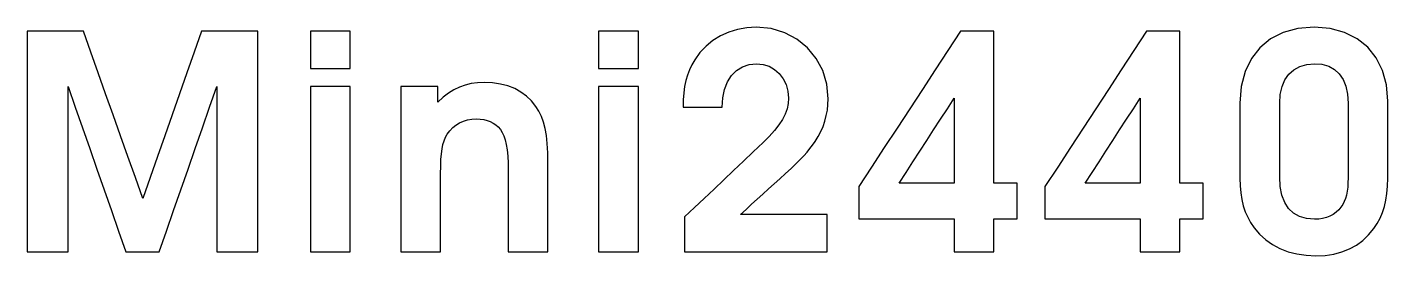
# Model space of a CAD drawing. Extents: x -40.1 to 42.2, y -6.2 to 7.6.
import ezdxf

# ---------------------------------------------------------------- set-up
doc = ezdxf.new("R2010")
doc.units = 0
doc.layers.add('Layer_1', color=7, linetype='CONTINUOUS')

msp = doc.modelspace()

# ---------------------------------------------------------------- linework, layer by layer
at = {"layer": 'Layer_1', "color": 7}
for points in [[(-40.062503, -5.935809), (-39.753187, -5.935809), (-39.443872, -5.935809), (-39.134556, -5.935809), (-38.825241, -5.935809), (-38.515925, -5.935809), (-38.206609, -5.935809), (-37.897294, -5.935809), (-37.587978, -5.935809), (-37.587978, -4.685), (-37.587978, -3.434192), (-37.587978, -2.183383), (-37.587978, -0.932574), (-37.587978, 0.318235), (-37.587978, 1.569044), (-37.587978, 2.819853), (-37.587978, 4.070662), (-37.152227, 2.819853), (-36.716476, 1.569044), (-36.280725, 0.318235), (-35.844974, -0.932574), (-35.409223, -2.183383), (-34.973472, -3.434192), (-34.537721, -4.685), (-34.101969, -5.935809), (-33.849098, -5.935809), (-33.596227, -5.935809), (-33.343356, -5.935809), (-33.090485, -5.935809), (-32.837614, -5.935809), (-32.584743, -5.935809), (-32.331872, -5.935809), (-32.079001, -5.935809), (-31.643249, -4.685), (-31.207498, -3.434192), (-30.771747, -2.183383), (-30.335996, -0.932574), (-29.900245, 0.318235), (-29.464491, 1.569044), (-29.02874, 2.819853), (-28.592989, 4.070662), (-28.592989, 2.819853), (-28.592989, 1.569044), (-28.592989, 0.318235), (-28.592989, -0.932574), (-28.592989, -2.183383), (-28.592989, -3.434192), (-28.592989, -4.685), (-28.592989, -5.935809), (-28.283673, -5.935809), (-27.974359, -5.935809), (-27.665043, -5.935809), (-27.355727, -5.935809), (-27.046412, -5.935809), (-26.737096, -5.935809), (-26.427781, -5.935809), (-26.118465, -5.935809), (-26.118465, -4.267312), (-26.118465, -2.598814), (-26.118465, -0.930316), (-26.118465, 0.738182), (-26.118465, 2.40668), (-26.118465, 4.075177), (-26.118465, 5.743675), (-26.118465, 7.412173), (-26.542927, 7.412173), (-26.96739, 7.412173), (-27.391852, 7.412173), (-27.816314, 7.412173), (-28.240776, 7.412173), (-28.665238, 7.412173), (-29.0897, 7.412173), (-29.514162, 7.412173), (-29.958947, 6.147817), (-30.403729, 4.883462), (-30.848512, 3.619106), (-31.293294, 2.354751), (-31.738076, 1.090395), (-32.182858, -0.17396), (-32.627641, -1.438316), (-33.072423, -2.702672), (-33.521721, -1.438316), (-33.971018, -0.17396), (-34.420316, 1.090395), (-34.869614, 2.354751), (-35.318912, 3.619106), (-35.768209, 4.883462), (-36.217507, 6.147817), (-36.666805, 7.412173), (-37.091267, 7.412173), (-37.515729, 7.412173), (-37.940192, 7.412173), (-38.364654, 7.412173), (-38.789116, 7.412173), (-39.213578, 7.412173), (-39.638041, 7.412173), (-40.062503, 7.412173), (-40.062503, 5.743675), (-40.062503, 4.075177), (-40.062503, 2.40668), (-40.062503, 0.738182), (-40.062503, -0.930316), (-40.062503, -2.598814), (-40.062503, -4.267312), (-40.062503, -5.935809)], [(-22.923427, 5.154395), (-22.623143, 5.154395), (-22.322859, 5.154395), (-22.022574, 5.154395), (-21.72229, 5.154395), (-21.422005, 5.154395), (-21.121721, 5.154395), (-20.821436, 5.154395), (-20.521152, 5.154395), (-20.521152, 5.436617), (-20.521152, 5.71884), (-20.521152, 6.001062), (-20.521152, 6.283284), (-20.521152, 6.565506), (-20.521152, 6.847728), (-20.521152, 7.129951), (-20.521152, 7.412173), (-20.821436, 7.412173), (-21.121721, 7.412173), (-21.422005, 7.412173), (-21.72229, 7.412173), (-22.022574, 7.412173), (-22.322859, 7.412173), (-22.623143, 7.412173), (-22.923427, 7.412173), (-22.923427, 7.129951), (-22.923427, 6.847728), (-22.923427, 6.565506), (-22.923427, 6.283284), (-22.923427, 6.001062), (-22.923427, 5.71884), (-22.923427, 5.436617), (-22.923427, 5.154395)], [(-5.496205, 5.154395), (-5.195921, 5.154395), (-4.895636, 5.154395), (-4.595352, 5.154395), (-4.295067, 5.154395), (-3.994783, 5.154395), (-3.694499, 5.154395), (-3.394214, 5.154395), (-3.09393, 5.154395), (-3.09393, 5.436617), (-3.09393, 5.71884), (-3.09393, 6.001062), (-3.09393, 6.283284), (-3.09393, 6.565506), (-3.09393, 6.847728), (-3.09393, 7.129951), (-3.09393, 7.412173), (-3.394214, 7.412173), (-3.694499, 7.412173), (-3.994783, 7.412173), (-4.295067, 7.412173), (-4.595352, 7.412173), (-4.895636, 7.412173), (-5.195921, 7.412173), (-5.496205, 7.412173), (-5.496205, 7.129951), (-5.496205, 6.847728), (-5.496205, 6.565506), (-5.496205, 6.283284), (-5.496205, 6.001062), (-5.496205, 5.71884), (-5.496205, 5.436617), (-5.496205, 5.154395)], [(-0.299083, -5.935809), (0.780135, -5.935809), (1.859352, -5.935809), (2.93857, -5.935809), (4.017788, -5.935809), (5.097006, -5.935809), (6.176224, -5.935809), (7.255441, -5.935809), (8.334659, -5.935809), (8.334659, -5.653587), (8.334659, -5.371365), (8.334659, -5.089143), (8.334659, -4.80692), (8.334659, -4.524698), (8.334659, -4.242476), (8.334659, -3.960254), (8.334659, -3.678032), (7.677646, -3.678032), (7.020633, -3.678032), (6.363619, -3.678032), (5.706606, -3.678032), (5.049593, -3.678032), (4.392579, -3.678032), (3.735566, -3.678032), (3.078553, -3.678032), (3.419477, -3.368716), (3.760401, -3.0594), (4.101326, -2.750085), (4.44225, -2.440769), (4.783175, -2.131454), (5.124099, -1.822138), (5.465024, -1.512823), (5.805948, -1.203507), (6.14652, -0.890777), (6.440948, -0.611687), (6.695583, -0.359268), (6.916775, -0.126547), (7.110873, 0.093473), (7.284228, 0.307793), (7.44319, 0.523382), (7.594108, 0.747213), (7.778645, 1.038184), (7.939266, 1.341008), (8.075754, 1.653993), (8.187904, 1.975444), (8.275497, 2.303668), (8.338328, 2.636973), (8.37618, 2.973664), (8.388852, 3.312048), (8.303301, 4.203588), (8.056676, 5.025702), (7.663998, 5.763148), (7.1403, 6.400688), (6.500607, 6.923082), (5.759952, 7.315088), (4.933356, 7.561468), (4.035856, 7.646982), (3.46111, 7.612776), (2.905838, 7.51208), (2.375966, 7.347911), (1.87742, 7.123177), (1.416128, 6.840899), (0.998016, 6.503982), (0.62901, 6.115446), (0.315038, 5.6782), (0.139566, 5.379213), (-0.008389, 5.074526), (-0.130097, 4.758409), (-0.226829, 4.425133), (-0.299854, 4.068997), (-0.350442, 3.6843), (-0.379864, 3.265312), (-0.389374, 2.806306), (-0.093606, 2.806306), (0.202163, 2.806306), (0.497932, 2.806306), (0.793701, 2.806306), (1.08947, 2.806306), (1.385239, 2.806306), (1.681008, 2.806306), (1.976777, 2.806306), (2.01491, 3.375972), (2.126072, 3.888911), (2.305388, 4.339196), (2.547994, 4.720902), (2.849018, 5.028101), (3.203597, 5.254866), (3.606856, 5.395272), (4.053932, 5.443391), (4.453311, 5.402271), (4.82073, 5.283653), (5.149623, 5.09479), (5.433435, 4.842822), (5.665596, 4.535002), (5.839552, 4.178471), (5.948736, 3.780481), (5.98659, 3.348173), (5.965085, 3.026609), (5.899115, 2.709504), (5.786579, 2.392822), (5.62536, 2.072528), (5.41334, 1.744614), (5.148404, 1.405073), (4.828435, 1.049868), (4.451315, 0.674964), (3.85752, 0.112777), (3.263724, -0.449409), (2.669929, -1.011596), (2.076133, -1.573783), (1.482337, -2.135969), (0.888542, -2.698156), (0.294746, -3.260343), (-0.299049, -3.822529), (-0.299049, -4.086689), (-0.299049, -4.350849), (-0.299049, -4.615009), (-0.299049, -4.879169), (-0.299049, -5.143329), (-0.299049, -5.407489), (-0.299049, -5.671649), (-0.299049, -5.935809)], [(10.250101, -1.980183), (10.250101, -2.224023), (10.250101, -2.467863), (10.250101, -2.711703), (10.250101, -2.955543), (10.250101, -3.199383), (10.250101, -3.443223), (10.250101, -3.687063), (10.250101, -3.930903), (10.970333, -3.930903), (11.690564, -3.930903), (12.410795, -3.930903), (13.131026, -3.930903), (13.851257, -3.930903), (14.571488, -3.930903), (15.291719, -3.930903), (16.01195, -3.930903), (16.01195, -4.181516), (16.01195, -4.432129), (16.01195, -4.682743), (16.01195, -4.933356), (16.01195, -5.183969), (16.01195, -5.434583), (16.01195, -5.685196), (16.01195, -5.935809), (16.312235, -5.935809), (16.612519, -5.935809), (16.912804, -5.935809), (17.213088, -5.935809), (17.513373, -5.935809), (17.813657, -5.935809), (18.113941, -5.935809), (18.414226, -5.935809), (18.414226, -5.685196), (18.414226, -5.434583), (18.414226, -5.183969), (18.414226, -4.933356), (18.414226, -4.682743), (18.414226, -4.432129), (18.414226, -4.181516), (18.414226, -3.930903), (18.590333, -3.930903), (18.766439, -3.930903), (18.942546, -3.930903), (19.118653, -3.930903), (19.294759, -3.930903), (19.470866, -3.930903), (19.646973, -3.930903), (19.823079, -3.930903), (19.823079, -3.662227), (19.823079, -3.393552), (19.823079, -3.124876), (19.823079, -2.8562), (19.823079, -2.587525), (19.823079, -2.318849), (19.823079, -2.050174), (19.823079, -1.781498), (19.646973, -1.781498), (19.470866, -1.781498), (19.294759, -1.781498), (19.118653, -1.781498), (18.942546, -1.781498), (18.766439, -1.781498), (18.590333, -1.781498), (18.414226, -1.781498), (18.414226, -0.632289), (18.414226, 0.51692), (18.414226, 1.666128), (18.414226, 2.815337), (18.414226, 3.964546), (18.414226, 5.113755), (18.414226, 6.262964), (18.414226, 7.412173), (18.161355, 7.412173), (17.908484, 7.412173), (17.655613, 7.412173), (17.402741, 7.412173), (17.14987, 7.412173), (16.896999, 7.412173), (16.644128, 7.412173), (16.391257, 7.412173), (15.623613, 6.238128), (14.855968, 5.064084), (14.088324, 3.89004), (13.320679, 2.715995), (12.553035, 1.541951), (11.78539, 0.367906), (11.017746, -0.806138), (10.250101, -1.980183)], [(21.503713, -1.980183), (21.503713, -2.224023), (21.503713, -2.467863), (21.503713, -2.711703), (21.503713, -2.955543), (21.503713, -3.199383), (21.503713, -3.443223), (21.503713, -3.687063), (21.503713, -3.930903), (22.223944, -3.930903), (22.944175, -3.930903), (23.664406, -3.930903), (24.384637, -3.930903), (25.104868, -3.930903), (25.825099, -3.930903), (26.54533, -3.930903), (27.265561, -3.930903), (27.265561, -4.181516), (27.265561, -4.432129), (27.265561, -4.682743), (27.265561, -4.933356), (27.265561, -5.183969), (27.265561, -5.434583), (27.265561, -5.685196), (27.265561, -5.935809), (27.565845, -5.935809), (27.86613, -5.935809), (28.166414, -5.935809), (28.466697, -5.935809), (28.766982, -5.935809), (29.067266, -5.935809), (29.367551, -5.935809), (29.667835, -5.935809), (29.667835, -5.685196), (29.667835, -5.434583), (29.667835, -5.183969), (29.667835, -4.933356), (29.667835, -4.682743), (29.667835, -4.432129), (29.667835, -4.181516), (29.667835, -3.930903), (29.843942, -3.930903), (30.020048, -3.930903), (30.196155, -3.930903), (30.372262, -3.930903), (30.548368, -3.930903), (30.724475, -3.930903), (30.900582, -3.930903), (31.076688, -3.930903), (31.076688, -3.662227), (31.076688, -3.393552), (31.076688, -3.124876), (31.076688, -2.8562), (31.076688, -2.587525), (31.076688, -2.318849), (31.076688, -2.050174), (31.076688, -1.781498), (30.900582, -1.781498), (30.724475, -1.781498), (30.548368, -1.781498), (30.372262, -1.781498), (30.196155, -1.781498), (30.020048, -1.781498), (29.843942, -1.781498), (29.667835, -1.781498), (29.667835, -0.632289), (29.667835, 0.51692), (29.667835, 1.666128), (29.667835, 2.815337), (29.667835, 3.964546), (29.667835, 5.113755), (29.667835, 6.262964), (29.667835, 7.412173), (29.414964, 7.412173), (29.162093, 7.412173), (28.909222, 7.412173), (28.656351, 7.412173), (28.403479, 7.412173), (28.15061, 7.412173), (27.897739, 7.412173), (27.644868, 7.412173), (26.877223, 6.238128), (26.109579, 5.064084), (25.341935, 3.89004), (24.57429, 2.715995), (23.806646, 1.541951), (23.039001, 0.367906), (22.271357, -0.806138), (21.503713, -1.980183)], [(42.239988, 3.185613), (42.159414, 4.155187), (41.923899, 5.025702), (41.542758, 5.787843), (41.025304, 6.432297), (40.380849, 6.949752), (39.618708, 7.330893), (38.748194, 7.566407), (37.778619, 7.646982), (36.797897, 7.56542), (35.920468, 7.326377), (35.154799, 6.938322), (34.509357, 6.40972), (33.992608, 5.749037), (33.613019, 4.964742), (33.379057, 4.0653), (33.299188, 3.059177), (33.299188, 2.492475), (33.299188, 1.925773), (33.299188, 1.359071), (33.299188, 0.792368), (33.299188, 0.225666), (33.299188, -0.341036), (33.299188, -0.907738), (33.299188, -1.47444), (33.311211, -1.938132), (33.348007, -2.369649), (33.410627, -2.77238), (33.500125, -3.149712), (33.617566, -3.505029), (33.764003, -3.84172), (33.940499, -4.163172), (34.148107, -4.472769), (34.480635, -4.862038), (34.854227, -5.202878), (35.267612, -5.49416), (35.71952, -5.734867), (36.208682, -5.9239), (36.733827, -6.060269), (37.293685, -6.142848), (37.886987, -6.170505), (38.446493, -6.144259), (38.972978, -6.065998), (39.465597, -5.93612), (39.923503, -5.75499), (40.345848, -5.523088), (40.731787, -5.240781), (41.080473, -4.908549), (41.391058, -4.526758), (41.598669, -4.211883), (41.775163, -3.887243), (41.921602, -3.548238), (42.03904, -3.190154), (42.128542, -2.808392), (42.191158, -2.398238), (42.227954, -1.955093), (42.239977, -1.474243), (42.239977, -0.891736), (42.239977, -0.30923), (42.239977, 0.273277), (42.239977, 0.855756), (42.239977, 1.438262), (42.239977, 2.020769), (42.239977, 2.603276), (42.239977, 3.185782)], [(35.701453, 3.059347), (35.738141, 3.587046), (35.84595, 4.05672), (36.021493, 4.464616), (36.261381, 4.806867), (36.56223, 5.079719), (36.920653, 5.279307), (37.333261, 5.401876), (37.79667, 5.44356), (38.257751, 5.404105), (38.664221, 5.286927), (39.013965, 5.094), (39.304866, 4.827187), (39.534806, 4.488435), (39.70167, 4.07958), (39.803341, 3.602596), (39.837701, 3.059347), (39.837701, 2.494902), (39.837701, 1.930458), (39.837701, 1.366013), (39.837701, 0.801569), (39.837701, 0.237153), (39.837701, -0.327292), (39.837701, -0.891736), (39.837701, -1.456181), (39.831662, -1.753756), (39.813148, -2.024858), (39.781505, -2.271859), (39.736101, -2.497016), (39.676307, -2.702728), (39.601481, -2.891281), (39.510995, -3.065045), (39.404208, -3.226278), (39.269978, -3.392931), (39.112673, -3.54011), (38.934627, -3.666968), (38.738164, -3.772661), (38.525617, -3.85634), (38.299308, -3.917158), (38.061573, -3.954271), (37.814733, -3.966688), (37.329804, -3.924637), (36.905413, -3.799613), (36.542828, -3.593308), (36.243319, -3.307417), (36.008158, -2.943633), (35.838613, -2.503648), (35.735954, -1.989157), (35.701453, -1.401853), (35.701453, -0.844182), (35.701453, -0.286511), (35.701453, 0.27116), (35.701453, 0.828803), (35.701453, 1.386474), (35.701453, 1.944146), (35.701453, 2.501817), (35.701453, 3.059488)], [(-17.455372, -5.935809), (-17.155087, -5.935809), (-16.854803, -5.935809), (-16.554519, -5.935809), (-16.254234, -5.935809), (-15.95395, -5.935809), (-15.653665, -5.935809), (-15.353381, -5.935809), (-15.053096, -5.935809), (-15.053096, -5.346529), (-15.053096, -4.757249), (-15.053096, -4.167969), (-15.053096, -3.578689), (-15.053096, -2.989409), (-15.053096, -2.400129), (-15.053096, -1.810849), (-15.053096, -1.221569), (-15.048609, -0.754604), (-15.034187, -0.350914), (-15.008336, -0.00268), (-14.969564, 0.297915), (-14.916402, 0.558717), (-14.847362, 0.787571), (-14.760968, 0.992295), (-14.655733, 1.180706), (-14.501888, 1.391413), (-14.325815, 1.5761), (-14.129002, 1.734116), (-13.912924, 1.864813), (-13.679066, 1.96757), (-13.428913, 2.041766), (-13.163943, 2.086752), (-12.885635, 2.101992), (-12.660563, 2.091832), (-12.446498, 2.061606), (-12.244285, 2.011456), (-12.054773, 1.941662), (-11.878808, 1.852367), (-11.717235, 1.743824), (-11.570903, 1.616203), (-11.440658, 1.469786), (-11.327134, 1.292269), (-11.23012, 1.082578), (-11.149193, 0.837326), (-11.083929, 0.553129), (-11.033905, 0.226598), (-10.998698, -0.145654), (-10.97787, -0.567011), (-10.97104, -1.040862), (-10.97104, -1.65272), (-10.97104, -2.264578), (-10.97104, -2.876436), (-10.97104, -3.488294), (-10.97104, -4.100151), (-10.97104, -4.712009), (-10.97104, -5.323867), (-10.97104, -5.935725), (-10.670755, -5.935725), (-10.370471, -5.935725), (-10.070186, -5.935725), (-9.769902, -5.935725), (-9.469618, -5.935725), (-9.169333, -5.935725), (-8.869049, -5.935725), (-8.568764, -5.935725), (-8.568764, -5.265165), (-8.568764, -4.594605), (-8.568764, -3.924045), (-8.568764, -3.253485), (-8.568764, -2.582925), (-8.568764, -1.912365), (-8.568764, -1.241805), (-8.568764, -0.571245), (-8.57757, 0.057744), (-8.605425, 0.610138), (-8.654461, 1.095616), (-8.72678, 1.523973), (-8.8245, 1.904888), (-8.949736, 2.248155), (-9.104605, 2.563454), (-9.291225, 2.860578), (-9.555139, 3.19233), (-9.858209, 3.482595), (-10.198956, 3.730528), (-10.5759, 3.93528), (-10.987558, 4.096005), (-11.432445, 4.211858), (-11.909084, 4.28199), (-12.415989, 4.305696), (-12.827469, 4.289328), (-13.211856, 4.238838), (-13.574229, 4.152365), (-13.919669, 4.028018), (-14.253256, 3.863878), (-14.580069, 3.658025), (-14.905189, 3.408568), (-15.233696, 3.113618), (-15.233696, 3.23328), (-15.233696, 3.352942), (-15.233696, 3.472605), (-15.233696, 3.592267), (-15.233696, 3.711929), (-15.233696, 3.831591), (-15.233696, 3.951254), (-15.233696, 4.070916), (-15.511403, 4.070916), (-15.789109, 4.070916), (-16.066816, 4.070916), (-16.344523, 4.070916), (-16.622229, 4.070916), (-16.899936, 4.070916), (-17.177643, 4.070916), (-17.455349, 4.070916), (-17.455349, 2.820107), (-17.455349, 1.569298), (-17.455349, 0.318489), (-17.455349, -0.93232), (-17.455349, -2.183129), (-17.455349, -3.433938), (-17.455349, -4.684746), (-17.455349, -5.935555)], [(-22.923427, -5.935809), (-22.623143, -5.935809), (-22.322859, -5.935809), (-22.022574, -5.935809), (-21.72229, -5.935809), (-21.422005, -5.935809), (-21.121721, -5.935809), (-20.821436, -5.935809), (-20.521152, -5.935809), (-20.521152, -4.685), (-20.521152, -3.434192), (-20.521152, -2.183383), (-20.521152, -0.932574), (-20.521152, 0.318235), (-20.521152, 1.569044), (-20.521152, 2.819853), (-20.521152, 4.070662), (-20.821436, 4.070662), (-21.121721, 4.070662), (-21.422005, 4.070662), (-21.72229, 4.070662), (-22.022574, 4.070662), (-22.322859, 4.070662), (-22.623143, 4.070662), (-22.923427, 4.070662), (-22.923427, 2.819853), (-22.923427, 1.569044), (-22.923427, 0.318235), (-22.923427, -0.932574), (-22.923427, -2.183383), (-22.923427, -3.434192), (-22.923427, -4.685), (-22.923427, -5.935809)], [(-5.496205, -5.935809), (-5.195921, -5.935809), (-4.895636, -5.935809), (-4.595352, -5.935809), (-4.295067, -5.935809), (-3.994783, -5.935809), (-3.694499, -5.935809), (-3.394214, -5.935809), (-3.09393, -5.935809), (-3.09393, -4.685), (-3.09393, -3.434192), (-3.09393, -2.183383), (-3.09393, -0.932574), (-3.09393, 0.318235), (-3.09393, 1.569044), (-3.09393, 2.819853), (-3.09393, 4.070662), (-3.394214, 4.070662), (-3.694499, 4.070662), (-3.994783, 4.070662), (-4.295067, 4.070662), (-4.595352, 4.070662), (-4.895636, 4.070662), (-5.195921, 4.070662), (-5.496205, 4.070662), (-5.496205, 2.819853), (-5.496205, 1.569044), (-5.496205, 0.318235), (-5.496205, -0.932574), (-5.496205, -2.183383), (-5.496205, -3.434192), (-5.496205, -4.685), (-5.496205, -5.935809)], [(16.01195, -1.781498), (15.596519, -1.781498), (15.181088, -1.781498), (14.765657, -1.781498), (14.350226, -1.781498), (13.934795, -1.781498), (13.519364, -1.781498), (13.103933, -1.781498), (12.688501, -1.781498), (13.103933, -1.138032), (13.519364, -0.494565), (13.934795, 0.148902), (14.350226, 0.792368), (14.765657, 1.435835), (15.181088, 2.079302), (15.596519, 2.722768), (16.01195, 3.366235), (16.01195, 2.722768), (16.01195, 2.079302), (16.01195, 1.435835), (16.01195, 0.792368), (16.01195, 0.148902), (16.01195, -0.494565), (16.01195, -1.138032), (16.01195, -1.781498)], [(27.265561, -1.781498), (26.85013, -1.781498), (26.434699, -1.781498), (26.019268, -1.781498), (25.603837, -1.781498), (25.188406, -1.781498), (24.772975, -1.781498), (24.357544, -1.781498), (23.942113, -1.781498), (24.357544, -1.138032), (24.772975, -0.494565), (25.188406, 0.148902), (25.603837, 0.792368), (26.019268, 1.435835), (26.434699, 2.079302), (26.85013, 2.722768), (27.265561, 3.366235), (27.265561, 2.722768), (27.265561, 2.079302), (27.265561, 1.435835), (27.265561, 0.792368), (27.265561, 0.148902), (27.265561, -0.494565), (27.265561, -1.138032), (27.265561, -1.781498)]]:
    msp.add_lwpolyline(points, dxfattribs=at)

doc.saveas('drawing.dxf')
